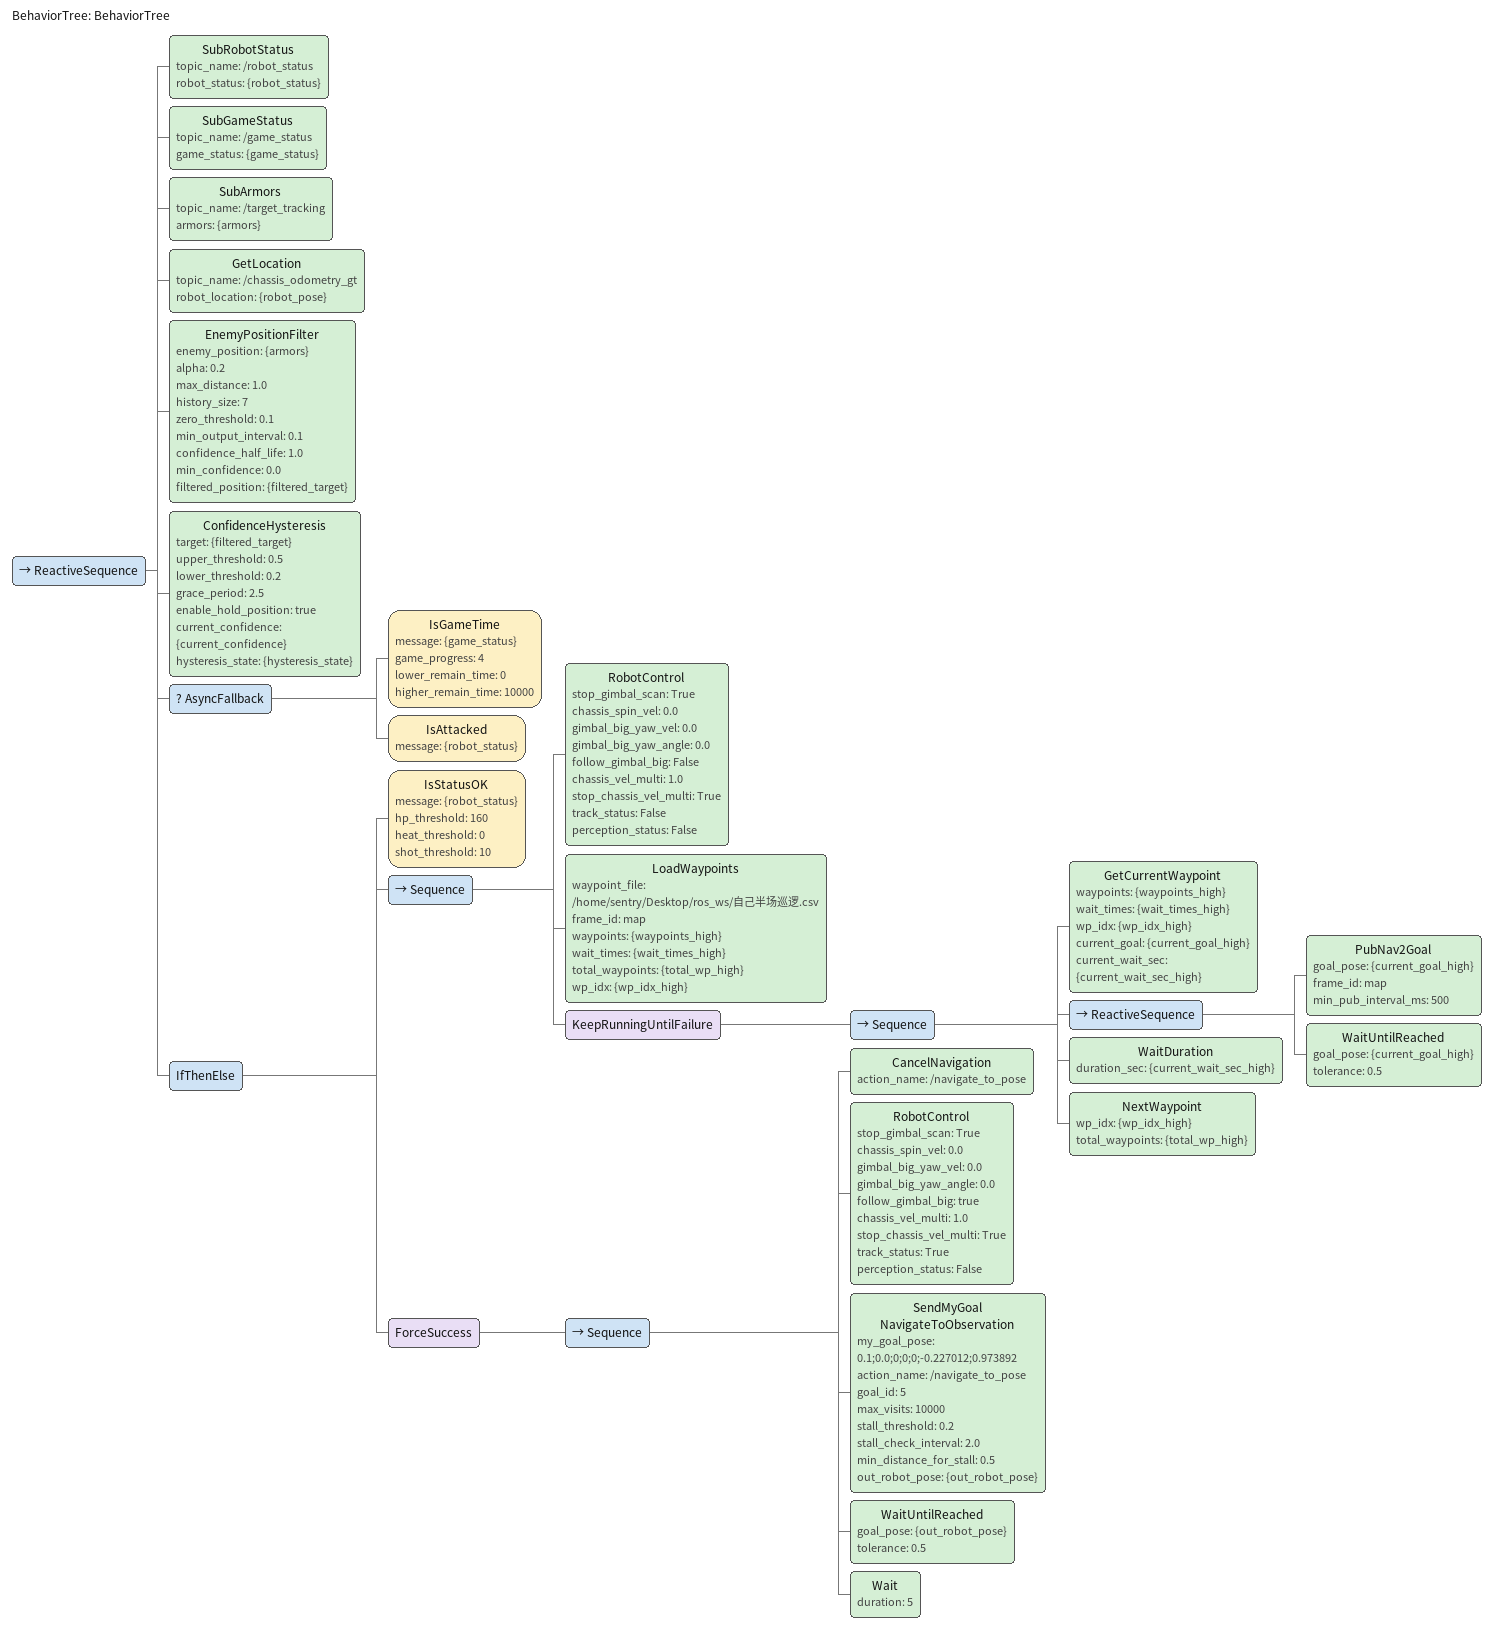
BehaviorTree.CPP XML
<?xml version="1.0" encoding="UTF-8"?>
<root BTCPP_format="4"
      main_tree_to_execute="BehaviorTree">
  <BehaviorTree ID="BehaviorTree">
    <ReactiveSequence>
      <SubRobotStatus topic_name="/robot_status"
                      robot_status="{robot_status}"/>
      <SubGameStatus topic_name="/game_status"
                     game_status="{game_status}"/>
      <SubArmors topic_name="/target_tracking"
                 armors="{armors}"/>
      <GetLocation topic_name="/chassis_odometry_gt"
                   robot_location="{robot_pose}"/>
      <EnemyPositionFilter enemy_position="{armors}"
                           alpha="0.2"
                           max_distance="1.0"
                           history_size="7"
                           zero_threshold="0.1"
                           min_output_interval="0.1"
                           confidence_half_life="1.0"
                           min_confidence="0.0"
                           filtered_position="{filtered_target}"/>
      <ConfidenceHysteresis target="{filtered_target}"
                            upper_threshold="0.5"
                            lower_threshold="0.2"
                            grace_period="2.5"
                            enable_hold_position="true"
                            current_confidence="{current_confidence}"
                            hysteresis_state="{hysteresis_state}"/>
      <AsyncFallback>
        <IsGameTime message="{game_status}"
                    game_progress="4"
                    lower_remain_time="0"
                    higher_remain_time="10000"/>
        <IsAttacked message="{robot_status}"/>
      </AsyncFallback>
      <IfThenElse>
        <IsStatusOK message="{robot_status}"
                    hp_threshold="160"
                    heat_threshold="0"
                    shot_threshold="10"/>
        <Sequence>
          <RobotControl stop_gimbal_scan="True"
                        chassis_spin_vel="0.0"
                        gimbal_big_yaw_vel="0.0"
                        gimbal_big_yaw_angle="0.0"
                        follow_gimbal_big="False"
                        chassis_vel_multi="1.0"
                        stop_chassis_vel_multi="True"
                        track_status="False"
                        perception_status="False"/>
          <LoadWaypoints waypoint_file="/home/sentry/Desktop/ros_ws/自己半场巡逻.csv"
                         frame_id="map"
                         waypoints="{waypoints_high}"
                         wait_times="{wait_times_high}"
                         total_waypoints="{total_wp_high}"
                         wp_idx="{wp_idx_high}"/>
          <KeepRunningUntilFailure>
            <Sequence>
              <GetCurrentWaypoint waypoints="{waypoints_high}"
                                  wait_times="{wait_times_high}"
                                  wp_idx="{wp_idx_high}"
                                  current_goal="{current_goal_high}"
                                  current_wait_sec="{current_wait_sec_high}"/>
              <ReactiveSequence>
                <PubNav2Goal goal_pose="{current_goal_high}"
                             frame_id="map"
                             min_pub_interval_ms="500"/>
                <WaitUntilReached goal_pose="{current_goal_high}"
                                  tolerance="0.5"/>
              </ReactiveSequence>
              <WaitDuration duration_sec="{current_wait_sec_high}"/>
              <NextWaypoint wp_idx="{wp_idx_high}"
                            total_waypoints="{total_wp_high}"/>
            </Sequence>
          </KeepRunningUntilFailure>
        </Sequence>
        <ForceSuccess>
          <Sequence>
            <CancelNavigation action_name="/navigate_to_pose"/>
            <RobotControl stop_gimbal_scan="True"
                          chassis_spin_vel="0.0"
                          gimbal_big_yaw_vel="0.0"
                          gimbal_big_yaw_angle="0.0"
                          follow_gimbal_big="true"
                          chassis_vel_multi="1.0"
                          stop_chassis_vel_multi="True"
                          track_status="True"
                          perception_status="False"/>
            <SendMyGoal name="NavigateToObservation"
                        my_goal_pose="0.1;0.0;0;0;0;-0.227012;0.973892"
                        action_name="/navigate_to_pose"
                        goal_id="5"
                        max_visits="10000"
                        stall_threshold="0.2"
                        stall_check_interval="2.0"
                        min_distance_for_stall="0.5"
                        out_robot_pose="{out_robot_pose}"/>
            <WaitUntilReached goal_pose="{out_robot_pose}"
                              tolerance="0.5"/>
            <Wait duration="5"/>
          </Sequence>
        </ForceSuccess>
      </IfThenElse>
    </ReactiveSequence>
  </BehaviorTree>

</root>
